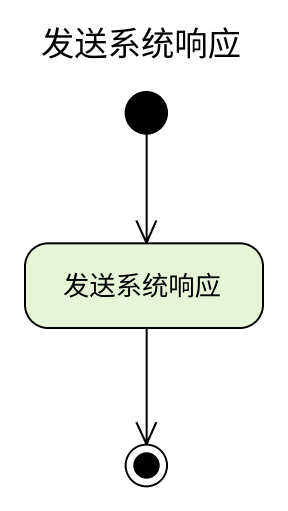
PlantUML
@startuml
title 发送系统响应
hide empty description
state 发送系统响应
[*] --> 发送系统响应
发送系统响应 --> [*]
@enduml
